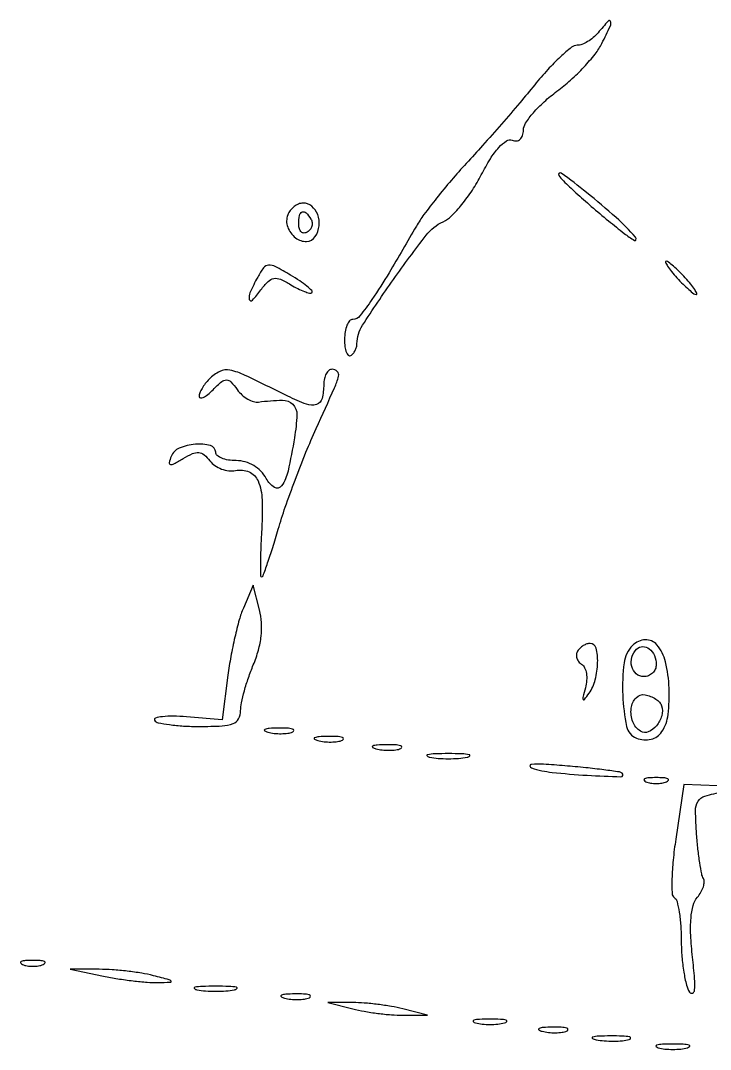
# Model space of a CAD drawing. Extents: x 24 to 1546, y 0 to 2379.
# Drawn here: x 1148.5 to 1231.5, y 1771.1 to 1895 of the extents above; entities that cross this region are included whole.
import ezdxf

# ---------------------------------------------------------------- set-up
doc = ezdxf.new("R2010")
doc.units = 0
doc.header["$MEASUREMENT"] = 0
doc.layers.get('0').update_dxf_attribs({"linetype": 'CONTINUOUS'})

msp = doc.modelspace()

# ---------------------------------------------------------------- linework, layer by layer
for points in [[(1218, 1893.5, -0.044309), (1217.430769, 1892.926066, -0.040242), (1216.751526, 1892.440625, -0.042602), (1216.069015, 1892.106786, -0.092705), (1215.498017, 1892, 0.171294), (1214.807796, 1891.756391, 0.017517), (1213.477645, 1890.604687, 0.020263), (1211.953834, 1889.06933, 0.014821), (1210.385434, 1887.25, -0.005368), (1208.593683, 1885.090352, -0.00303), (1206.377126, 1882.508194, -0.003024), (1204.109375, 1879.93023, -0.004957), (1202.154224, 1877.777896, 0.009896), (1200.358756, 1875.761693, 0.008955), (1198.582341, 1873.608689, 0.009008), (1197.061068, 1871.623781, 0.02811), (1196.139252, 1870.215891, -0.003483), (1192.860415, 1864.625817, -0.015206), (1190.798155, 1861.393089, -0.019037), (1189.335466, 1859.413395, -0.225904), (1188.5, 1859.007702, 0.219222), (1188.117246, 1858.827828, 0.076868), (1187.79375, 1858.295938, 0.058659), (1187.57322, 1857.516742, 0.039677), (1187.5, 1856.595492, 0.029798), (1187.553101, 1855.705271, 0.062474), (1187.720313, 1855.033468, 0.119284), (1187.965884, 1854.679232, 0.331597), (1188.25, 1854.654508, 0.079863), (1188.53701, 1854.902683, 0.053414), (1188.779687, 1855.263784, 0.052539), (1188.944441, 1855.676257, 0.068867), (1189, 1856.077729, -0.144953), (1189.655419, 1858.291031, -0.009737), (1193.395397, 1863.813575, -0.010655), (1197.332912, 1869.145841, -0.122077), (1199.362575, 1870.755431, 0.088707), (1200.36928, 1871.450791, 0.026914), (1201.618996, 1872.831737, 0.026023), (1202.87827, 1874.559931, 0.025664), (1203.957523, 1876.41741, -0.020381), (1205.045866, 1878.33692, -0.043497), (1206.068078, 1879.699905, -0.061214), (1206.971256, 1880.489013, -0.245307), (1207.67726, 1880.570353, 0.114756), (1208.204814, 1880.497141, 0.161869), (1208.63655, 1880.685593, 0.135487), (1208.920736, 1881.130001, 0.071585), (1209.023638, 1881.781385, -0.143555), (1209.286383, 1882.634049, -0.031704), (1210.218946, 1883.86726, -0.030488), (1211.521902, 1885.206128, -0.025256), (1213.059579, 1886.468863, 0.024467), (1214.697437, 1887.80955, 0.020483), (1216.300821, 1889.382581, 0.020973), (1217.648775, 1890.944334, 0.05189), (1218.459296, 1892.218863, 0.005638), (1219.482311, 1894.328775, 0.198658), (1219.508027, 1894.864388, 0.567388), (1219.22729, 1894.919654, 0.010064)], [(1213.290894, 1876.340574, 0.062972), (1213.82684, 1875.675766, 0.006111), (1215.337288, 1874.256438, 0.007678), (1217.191414, 1872.608044, 0.006), (1219.253039, 1870.873775, 0.006767), (1221.160336, 1869.350762, 0.028162), (1222.371205, 1868.515242, 0.49516), (1222.566069, 1868.591238, 0.252516), (1222.5, 1868.893376, 0.033151), (1220.186908, 1871.249168, 0.012065), (1216.61894, 1874.279753, 0.0139), (1213.574651, 1876.60468, 0.820273)], [(1180.66643, 1871.573113, 0.183068), (1180.660219, 1870.122359, 0.137934), (1181.610503, 1868.824432, 0.172335), (1182.939463, 1868.379068, 0.255146), (1183.983695, 1868.973618, 0.111348), (1184.433027, 1870.277812, 0.116286), (1184.268316, 1871.626528, 0.134368), (1183.555525, 1872.624561, 0.17255), (1182.5, 1873, 0.098889), (1181.967453, 1872.893634, 0.066858), (1181.430904, 1872.580852, 0.063861), (1180.971842, 1872.118605, 0.072121)], [(1183.457295, 1871.069098, -0.108373), (1183.598899, 1870.665803, -0.099685), (1183.565079, 1870.22714, -0.095498), (1183.360589, 1869.820631, -0.090427), (1183.016312, 1869.510081, -0.136093), (1182.63036, 1869.397824, -0.190788), (1182.298542, 1869.524436, -0.140899), (1182.074611, 1869.890269, -0.067432), (1182, 1870.440983, -0.039415), (1182.085158, 1871.519563, -0.25701), (1182.407182, 1871.933879, -0.315493), (1182.86686, 1871.838655, -0.050477)], [(1177.049722, 1864.092906, 0.015042), (1176.118415, 1862.219381, 0.171607), (1176.044275, 1861.409854, 0.594594), (1176.408702, 1861.317051, 0.027338), (1177.439096, 1862.55887, -0.035666), (1178.310285, 1863.573961, -0.156015), (1179.002796, 1863.935109, -0.149282), (1179.794367, 1863.835477, -0.031781), (1181.036475, 1863.180712, 0.018956), (1181.890435, 1862.702195, 0.028646), (1182.669994, 1862.358197, 0.027836), (1183.303013, 1862.16055, 0.263982), (1183.566612, 1862.233279, 0.415616), (1183.566056, 1862.465615, 0.023021), (1182.971628, 1863.002502, 0.024612), (1182.111972, 1863.64166, 0.014139), (1181.018955, 1864.329731, 0.01188), (1179.166311, 1865.36555, 0.137263), (1178.360314, 1865.540062, 0.22132), (1177.764047, 1865.218017, 0.03716)], [(1227.5, 1864, 0.012769), (1228.229731, 1863.233916, 0.017642), (1228.92517, 1862.5875, 0.014322), (1229.525997, 1862.096686, 0.165568), (1229.809975, 1862, 0.549874), (1229.889734, 1862.12573, 0.034935), (1229.63142, 1862.5875, 0.02599), (1229.159597, 1863.232121, 0.012939), (1228.5, 1864, 0.012769), (1227.770269, 1864.766084, 0.017642), (1227.07483, 1865.4125, 0.014322), (1226.474003, 1865.903314, 0.165568), (1226.190025, 1866, 0.549874), (1226.110266, 1865.87427, 0.034935), (1226.36858, 1865.4125, 0.02599), (1226.840403, 1864.767879, 0.012939)], [(1171.2, 1851.8, 0.032664), (1170.740776, 1851.276509, 0.032442), (1170.3525, 1850.696518, 0.034232), (1170.082055, 1850.146002, 0.097354), (1170, 1849.728571, 0.374603), (1170.152519, 1849.553564, 0.147623), (1170.494183, 1849.607308, 0.059672), (1171.03549, 1849.953014, 0.024465), (1171.682326, 1850.539469, -0.019058), (1172.729865, 1851.510057, -0.178606), (1173.296459, 1851.720541, -0.210784), (1173.812721, 1851.494141, -0.027672), (1174.590108, 1850.545883, 0.052387), (1175.15846, 1849.918474, 0.050935), (1175.849863, 1849.416173, 0.055275), (1176.554557, 1849.104794, 0.110825), (1177.157782, 1849.053469, -0.028143), (1180.025794, 1849.282242, -0.204558), (1181.280562, 1848.780751, -0.210687), (1181.764843, 1847.538533, -0.029954), (1181.475296, 1844.75, -0.013225), (1180.705237, 1840.741698, -0.097303), (1179.931304, 1838.962237, -0.402322), (1179.066699, 1838.785585, -0.129702), (1178.085578, 1839.840097, 0.068929), (1177.441484, 1840.725276, 0.066661), (1176.574332, 1841.413682, 0.066525), (1175.554859, 1841.850745, 0.068145), (1174.464816, 1842, -0.038692), (1173.520965, 1842.073148, -0.057746), (1172.72404, 1842.29375, -0.075912), (1172.180779, 1842.61715, -0.224226), (1172, 1843, 0.341908), (1171.363191, 1843.822392, 0.086056), (1169.55868, 1843.969451, 0.073888), (1167.607153, 1843.496258, 0.207659), (1166.643989, 1842.514633, 0.033031), (1166.408269, 1841.75361, 0.433099), (1166.553973, 1841.53271, 0.171539), (1166.965331, 1841.603105, 0.009691), (1168.097904, 1842.264633, -0.032792), (1169.205661, 1842.844814, -0.128277), (1169.961627, 1842.968162, -0.152788), (1170.605865, 1842.698323, -0.053115), (1171.310904, 1841.963601, 0.078974), (1171.905488, 1841.404647, 0.059557), (1172.703004, 1840.991552, 0.059727), (1173.572706, 1840.779054, 0.080724), (1174.380173, 1840.811994, -0.154378), (1176.023465, 1840.639696, -0.193283), (1177.090663, 1839.55688, -0.09285), (1177.580477, 1837.271243, -0.021557), (1177.512727, 1833.325207, 0.005848), (1177.413455, 1831.283252, 0.009784), (1177.383689, 1829.56428, 0.003805), (1177.397889, 1828.124638, 0.409105), (1177.524724, 1828, 0.315953), (1177.693982, 1828.118817, 0.002758), (1178.249719, 1829.68403, 0.008165), (1178.861719, 1831.534975, 0.005021), (1179.524673, 1833.732868, -0.012731), (1180.37021, 1836.387354, -0.00658), (1181.55486, 1839.663306, -0.006536), (1182.861905, 1843.001235, -0.009851), (1184.095631, 1845.871183, 0.001587), (1186.296371, 1850.766062, 0.039597), (1186.788679, 1852.156938, 0.268602), (1186.631296, 1852.73969, 0.198082), (1186, 1853, 0.177615), (1185.618367, 1852.860016, 0.092341), (1185.29375, 1852.461458, 0.072432), (1185.073966, 1851.868098, 0.05258), (1185, 1851.166667, -0.060626), (1184.794347, 1849.476831, -0.259108), (1184.127136, 1848.759584, -0.169613), (1182.91657, 1848.7857, -0.026017), (1180.673658, 1849.759523, 0.003657), (1175.537701, 1852.267931, 0.058784), (1173.714095, 1852.891701, 0.170806), (1172.499626, 1852.737611, 0.080384)], [(1175.330175, 1824.260121, 0.032341), (1174.834223, 1822.837093, 0.011404), (1174.303845, 1820.741508, 0.011266), (1173.824109, 1818.405496, 0.01298), (1173.475062, 1816.157778), (1172.786957, 1810.815557), (1168.488928, 1811.157778, 0.015547), (1166.871832, 1811.236048, 0.030815), (1165.589618, 1811.17916, 0.043311), (1164.757734, 1811.017001, 0.497108), (1164.654466, 1810.75, 0.205946), (1165.075293, 1810.45527, 0.016717), (1166.433275, 1810.220313, 0.020323), (1168.132417, 1810.054547, 0.014153), (1170.059017, 1810, 0.012261), (1172.758819, 1810.066215, 0.078702), (1174.092211, 1810.345015, 0.177796), (1174.753262, 1810.919112, 0.126612), (1175, 1811.877876, -0.051704), (1175.099954, 1812.841895, -0.015608), (1175.447318, 1814.274708, -0.015458), (1175.93988, 1815.867184, -0.016225), (1176.522784, 1817.400288, 0.03102), (1177.139958, 1819.180269, 0.039857), (1177.470575, 1820.880403, 0.042979), (1177.513442, 1822.498247, 0.048572), (1177.271376, 1824.032533), (1176.497183, 1827.020242)], [(1215.542705, 1819.069098, 0.112784), (1215.404368, 1818.663844, 0.10021), (1215.44687, 1818.219755, 0.094203), (1215.664398, 1817.804982, 0.086805), (1216.024365, 1817.484941, -0.14836), (1216.384723, 1817.076266, -0.06748), (1216.592797, 1816.387363, -0.058126), (1216.62867, 1815.542769, -0.049848), (1216.475171, 1814.665843, 0.005325), (1216.162265, 1813.500167, 0.21307), (1216.205609, 1813.245003, 0.514829), (1216.363569, 1813.239979, 0.010225), (1216.919181, 1814, 0.090036), (1217.668226, 1815.627987, 0.057146), (1217.955087, 1817.701541, 0.065716), (1217.766212, 1819.444534, 0.345772), (1217.059017, 1820, 0.08447), (1216.65652, 1819.931514, 0.05343), (1216.225445, 1819.726548, 0.051896), (1215.832549, 1819.425195, 0.064898)], [(1222.160096, 1819.760096, 0.16689), (1221.130799, 1817.654432, 0.041445), (1220.970875, 1813.764669, 0.039902), (1221.430357, 1810.002003, 0.256171), (1222.626748, 1808.589736, 0.148977), (1224.380231, 1808.465683, 0.194719), (1225.685487, 1809.377512, 0.115289), (1226.431164, 1811.440561, 0.039867), (1226.550951, 1814.62668, 0.047269), (1226.1181, 1817.776164, 0.119703), (1225.079934, 1819.823389, 0.23132), (1223.678127, 1820.430264, 0.186963)], [(1225, 1817.440983, -0.103216), (1224.885271, 1816.891133, -0.098834), (1224.559375, 1816.423289, -0.096907), (1224.072549, 1816.109789, -0.095012), (1223.5, 1816, -0.179946), (1222.59764, 1816.335619, -0.15216), (1222.05672, 1817.20489, -0.132661), (1222.066992, 1818.327196, -0.128822), (1222.63948, 1819.306147, -0.194761), (1223.37668, 1819.618432, -0.172865), (1224.169706, 1819.350022, -0.128462), (1224.782775, 1818.537796, -0.098073)], [(1225.650878, 1812.5, -0.147733), (1225.666904, 1811.293413, -0.10314), (1225.027525, 1810.081938, -0.121595), (1224.048685, 1809.356756, -0.241856), (1223.111803, 1809.430902, -0.16581), (1222.18021, 1810.56289, -0.122031), (1221.989024, 1812.188103, -0.154908), (1222.578755, 1813.463415, -0.261169), (1223.667134, 1813.823324, -0.049631), (1224.328325, 1813.625482, -0.049633), (1224.937551, 1813.301226, -0.054229), (1225.409202, 1812.90666, -0.115301)], [(1178.269032, 1809.307009, 0.037336), (1179.036634, 1809.167106, 0.029507), (1179.880008, 1809.127736, 0.030339), (1180.671085, 1809.185595, 0.06278), (1181.269032, 1809.344063, 0.31318), (1181.386009, 1809.52287, 0.333666), (1181.257153, 1809.684921, 0.052471), (1180.580113, 1809.787295, 0.014395), (1179.5, 1809.805051, 0.012823), (1178.431793, 1809.764444, 0.080377), (1177.900903, 1809.643467, 0.597527), (1177.883358, 1809.48334, 0.087174)], [(1184.269032, 1808.307009, 0.037336), (1185.036634, 1808.167106, 0.029507), (1185.880008, 1808.127736, 0.030339), (1186.671085, 1808.185595, 0.06278), (1187.269032, 1808.344063, 0.31318), (1187.386009, 1808.52287, 0.333666), (1187.257153, 1808.684921, 0.052471), (1186.580113, 1808.787295, 0.014395), (1185.5, 1808.805051, 0.012823), (1184.431793, 1808.764444, 0.080377), (1183.900903, 1808.643467, 0.597527), (1183.883358, 1808.48334, 0.087174)], [(1191.269032, 1807.307009, 0.037336), (1192.036634, 1807.167106, 0.029507), (1192.880008, 1807.127736, 0.030339), (1193.671085, 1807.185595, 0.06278), (1194.269032, 1807.344063, 0.31318), (1194.386009, 1807.52287, 0.333666), (1194.257153, 1807.684921, 0.052471), (1193.580113, 1807.787295, 0.014395), (1192.5, 1807.805051, 0.012823), (1191.431793, 1807.764444, 0.080377), (1190.900903, 1807.643467, 0.597527), (1190.883358, 1807.48334, 0.087174)], [(1197.75, 1806.294267, 0.029693), (1198.774707, 1806.159351, 0.017887), (1200, 1806.115502, 0.017887), (1201.225293, 1806.159351, 0.029693), (1202.25, 1806.294267, 0.142433), (1202.560023, 1806.453014, 0.611425), (1202.517187, 1806.600334, 0.039503), (1201.61149, 1806.701569, 0.008087), (1200, 1806.727636, 0.008087), (1198.38851, 1806.701569, 0.039503), (1197.482813, 1806.600334, 0.611425), (1197.439977, 1806.453014, 0.142433)], [(1210, 1805.00496, 0.050911), (1212.488047, 1804.474651, 0.012315), (1216.686769, 1804.122659, 0.008378), (1220.758276, 1803.950525, 0.704318), (1220.916667, 1804.360037, 0.143382), (1220.566218, 1804.519826, 0.003207), (1218.713021, 1804.774479, 0.006981), (1216.521111, 1805.030292, 0.004633), (1214, 1805.265317, 0.006638), (1211.453586, 1805.444913, 0.030543), (1209.974847, 1805.439101, 0.420437), (1209.808452, 1805.245433, 0.301918)], [(1223.75, 1803.337719, 0.057986), (1224.320008, 1803.181385, 0.037979), (1225, 1803.12966, 0.037979), (1225.679992, 1803.181385, 0.057986), (1226.25, 1803.337719, 0.174857), (1226.459382, 1803.525001, 0.447206), (1226.398438, 1803.693942, 0.078554), (1225.89144, 1803.810911, 0.017491), (1225, 1803.842105, 0.017491), (1224.10856, 1803.810911, 0.078554), (1223.601562, 1803.693942, 0.447206), (1223.540618, 1803.525001, 0.174857)], [(1148.75, 1781.337719, 0.057986), (1149.320008, 1781.181385, 0.037979), (1150, 1781.12966, 0.037979), (1150.679992, 1781.181385, 0.057986), (1151.25, 1781.337719, 0.174857), (1151.459382, 1781.525001, 0.447206), (1151.398438, 1781.693942, 0.078554), (1150.89144, 1781.810911, 0.017491), (1150, 1781.842105, 0.017491), (1149.10856, 1781.810911, 0.078554), (1148.601562, 1781.693942, 0.447206), (1148.540618, 1781.525001, 0.174857)], [(1158.5, 1779.942631, 0.011889), (1160.214662, 1779.630278, 0.009751), (1162.059375, 1779.376126, 0.00988), (1163.76466, 1779.209073, 0.025546), (1165, 1779.175944, 0.003445), (1166.562793, 1779.224657, 0.571937), (1166.629111, 1779.347895, 0.194683), (1166.419456, 1779.504276, 0.001786), (1164.5, 1780, 0.021412), (1163.099599, 1780.293148, 0.011532), (1161.353125, 1780.540104, 0.011465), (1159.558466, 1780.710169, 0.017652), (1158, 1780.766686), (1154.5, 1780.770002)], [(1169.75, 1778.294267, 0.029693), (1170.774707, 1778.159351, 0.017887), (1172, 1778.115502, 0.017887), (1173.225293, 1778.159351, 0.029693), (1174.25, 1778.294267, 0.142433), (1174.560023, 1778.453014, 0.611425), (1174.517187, 1778.600334, 0.039503), (1173.61149, 1778.701569, 0.008087), (1172, 1778.727636, 0.008087), (1170.38851, 1778.701569, 0.039503), (1169.482813, 1778.600334, 0.611425), (1169.439977, 1778.453014, 0.142433)], [(1180.269032, 1777.307009, 0.037336), (1181.036634, 1777.167106, 0.029507), (1181.880008, 1777.127736, 0.030339), (1182.671085, 1777.185595, 0.06278), (1183.269032, 1777.344063, 0.31318), (1183.386009, 1777.52287, 0.333666), (1183.257153, 1777.684921, 0.052471), (1182.580113, 1777.787295, 0.014395), (1181.5, 1777.805051, 0.012823), (1180.431793, 1777.764444, 0.080377), (1179.900903, 1777.643467, 0.597527), (1179.883358, 1777.48334, 0.087174)], [(1188.5, 1776, 0.019071), (1189.866195, 1775.707331, 0.011587), (1191.5, 1775.46087, 0.011605), (1193.134328, 1775.291375, 0.020035), (1194.5, 1775.23663), (1197.5, 1775.23663), (1194.5, 1776, 0.019071), (1193.133805, 1776.292669, 0.011587), (1191.5, 1776.53913, 0.011605), (1189.865672, 1776.708625, 0.020035), (1188.5, 1776.76337), (1185.5, 1776.76337)], [(1203.25, 1774.310674, 0.039571), (1204.047266, 1774.168469, 0.024357), (1205, 1774.122029, 0.024357), (1205.952734, 1774.168469, 0.039571), (1206.75, 1774.310674, 0.161593), (1207.00914, 1774.478988, 0.542911), (1206.957813, 1774.633659, 0.052887), (1206.251983, 1774.740287, 0.011065), (1205, 1774.767997, 0.011065), (1203.748017, 1774.740287, 0.052887), (1203.042187, 1774.633659, 0.542911), (1202.99086, 1774.478988, 0.161593)], [(1211.269032, 1773.307009, 0.037336), (1212.036634, 1773.167106, 0.029507), (1212.880008, 1773.127736, 0.030339), (1213.671085, 1773.185595, 0.06278), (1214.269032, 1773.344063, 0.31318), (1214.386009, 1773.52287, 0.333666), (1214.257153, 1773.684921, 0.052471), (1213.580113, 1773.787295, 0.014395), (1212.5, 1773.805051, 0.012823), (1211.431793, 1773.764444, 0.080377), (1210.900903, 1773.643467, 0.597527), (1210.883358, 1773.48334, 0.087174)], [(1217.761659, 1772.292739, 0.028254), (1218.754739, 1772.159391, 0.020511), (1219.869594, 1772.119272, 0.020826), (1220.934218, 1772.169017, 0.041951), (1221.761659, 1772.31292, 0.285845), (1221.916221, 1772.476221, 0.417468), (1221.814362, 1772.62839, 0.038992), (1220.938425, 1772.726931, 0.009782), (1219.5, 1772.747817, 0.008901), (1218.071102, 1772.715166, 0.053901), (1217.339362, 1772.605813, 0.67161), (1217.319562, 1772.45659, 0.082665)], [(1225.25, 1771.310674, 0.039571), (1226.047266, 1771.168469, 0.024357), (1227, 1771.122029, 0.024357), (1227.952734, 1771.168469, 0.039571), (1228.75, 1771.310674, 0.161593), (1229.00914, 1771.478988, 0.542911), (1228.957813, 1771.633659, 0.052887), (1228.251983, 1771.740287, 0.011065), (1227, 1771.767997, 0.011065), (1225.748017, 1771.740287, 0.052887), (1225.042187, 1771.633659, 0.542911), (1224.99086, 1771.478988, 0.161593)]]:
    msp.add_lwpolyline(points, format="xyb", close=True)
msp.add_lwpolyline([(1232.415305, 1802.868359), (1228.33061, 1803), (1227.350882, 1796.444324, 0.012414), (1227.034454, 1793.895664, 0.018823), (1226.898185, 1791.666522, 0.013951), (1226.906258, 1789.867756, 0.251307), (1227.185577, 1789.385307, -0.197181), (1227.505242, 1788.944896, -0.020024), (1227.765261, 1787.651846, -0.022649), (1227.950117, 1786.024533, -0.01614), (1228.015313, 1784.190983, 0.019014), (1228.094049, 1782.285092, 0.020468), (1228.317304, 1780.437351, 0.020503), (1228.63728, 1778.876302, 0.0854), (1229.021866, 1778, 0.37385), (1229.372527, 1777.902452, 0.267194), (1229.616595, 1778.255852, 0.040714), (1229.617776, 1779.670216, 0.007753), (1229.370762, 1782.233918, -0.015136), (1229.154904, 1784.883435, -0.03283), (1229.184736, 1786.924687, -0.043478), (1229.441586, 1788.446989, -0.11011), (1229.950299, 1789.440113, 0.043357), (1230.38148, 1790.062239, 0.052026), (1230.668816, 1790.713612, 0.060365), (1230.781649, 1791.297459, 0.157251), (1230.680481, 1791.707976, -0.090969), (1230.471267, 1792.243978, -0.009309), (1230.237116, 1793.59121, -0.011373), (1230.022847, 1795.221016, -0.008843), (1229.861626, 1797.001781, -0.013208), (1229.728343, 1799.885433, -0.144088), (1230.030993, 1800.994362, -0.187335), (1230.858854, 1801.620812, -0.025427), (1233.017235, 1802.118359)], format="xyb")

doc.saveas('drawing.dxf')
